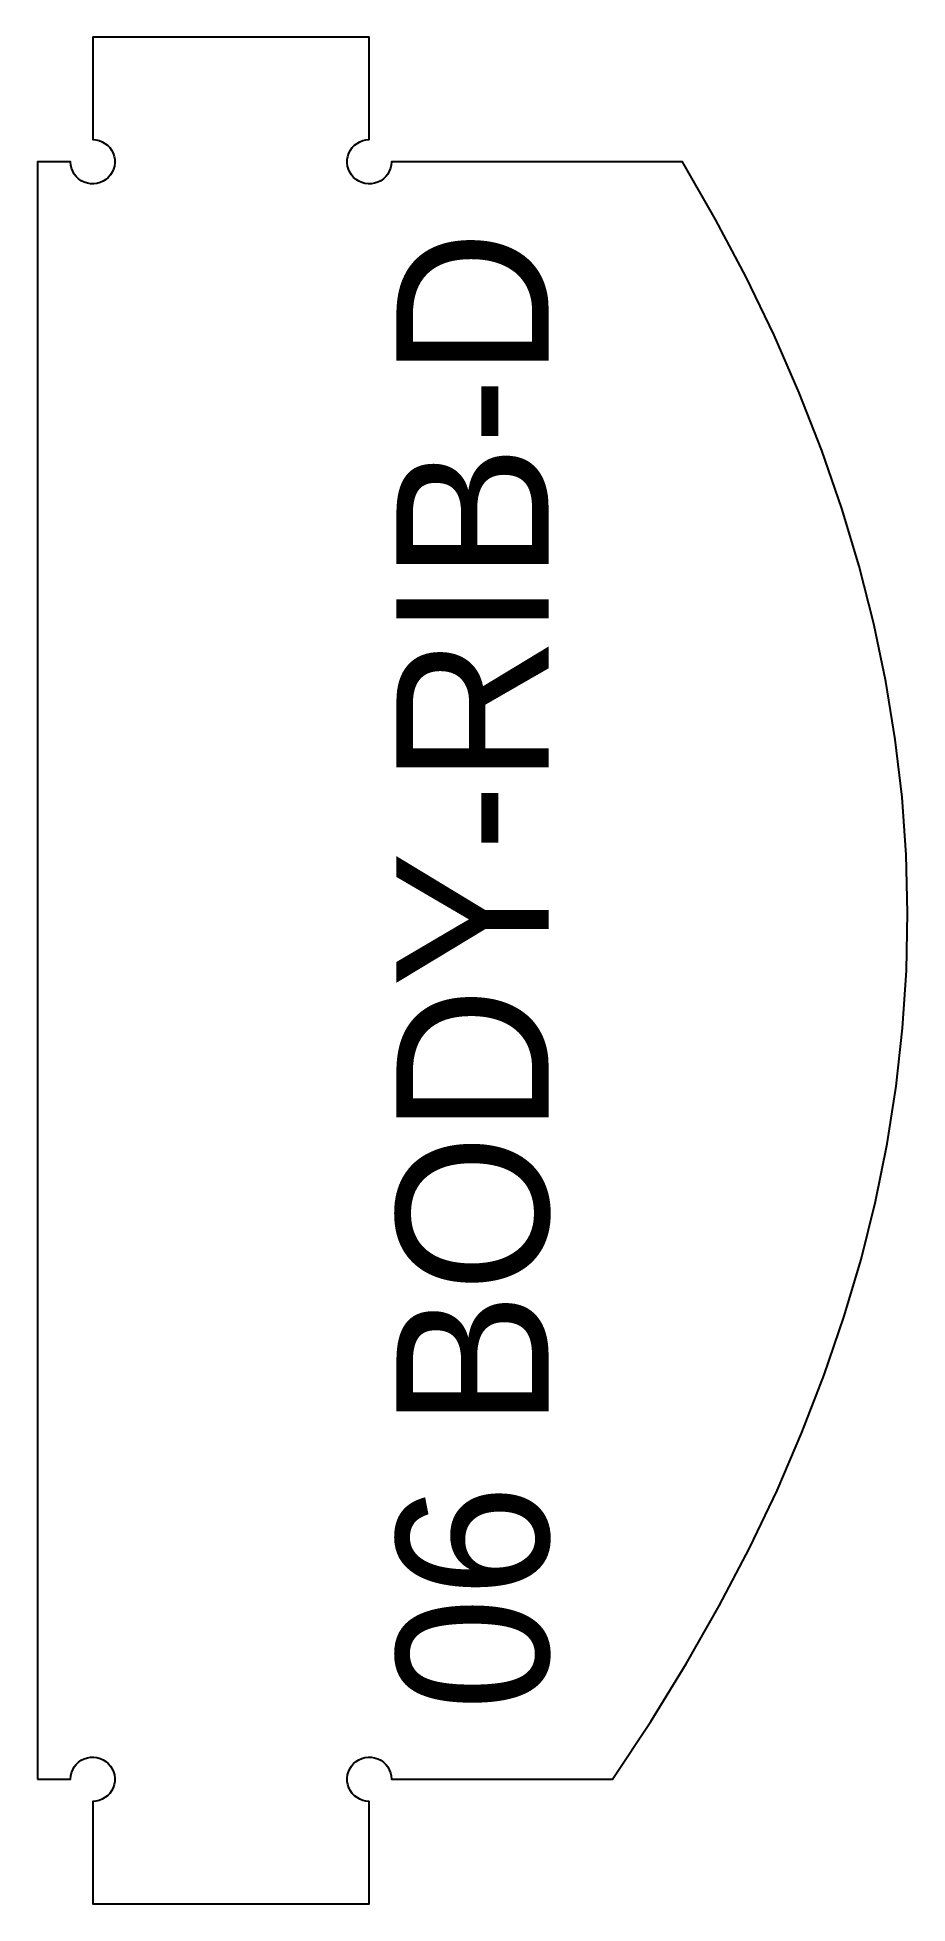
# Model space of a CAD drawing. Header units: millimetres. Extents: x 0 to 126, y 0 to 270.
import ezdxf
from ezdxf.enums import TextEntityAlignment as Align

# ---------------------------------------------------------------- set-up
doc = ezdxf.new("R2010")
doc.units = ezdxf.units.MM
doc.layers.add('CUT', color=1, linetype='Continuous')
doc.layers.add('ENGRAVE-LABEL', color=3, linetype='Continuous')

msp = doc.modelspace()

# ---------------------------------------------------------------- linework, layer by layer
at = {"layer": 'CUT'}
msp.add_lwpolyline([(0, 18), (4.8, 18, -2.414214), (8, 14.8), (8, 0), (48, 0), (48, 14.8, -2.414214), (51.2, 18), (83.18, 18), (88.7, 26.36), (93.84, 34.71), (98.59, 43.07), (102.97, 51.43), (106.96, 59.79), (110.56, 68.14), (113.79, 76.5), (116.63, 84.86), (119.1, 93.21), (121.18, 101.57), (122.87, 109.93), (124.19, 118.29), (125.12, 126.64), (125.67, 135), (125.84, 143.36), (125.63, 151.71), (125.03, 160.07), (124.06, 168.43), (122.7, 176.79), (120.96, 185.14), (118.83, 193.5), (116.33, 201.86), (113.44, 210.21), (110.17, 218.57), (106.52, 226.93), (102.48, 235.29), (98.07, 243.64), (93.27, 252), (51.2, 252, -2.414214), (48, 255.2), (48, 270), (8, 270), (8, 255.2, -2.414214), (4.8, 252), (0, 252)], format="xyb", close=True, dxfattribs=at)

# ---------------------------------------------------------------- texts
at = {"layer": 'ENGRAVE-LABEL'}
msp.add_text('06 BODY-RIB-D', height=22, rotation=90, dxfattribs=at).set_placement((62.92, 135), align=Align.MIDDLE_CENTER)

doc.saveas('drawing.dxf')
